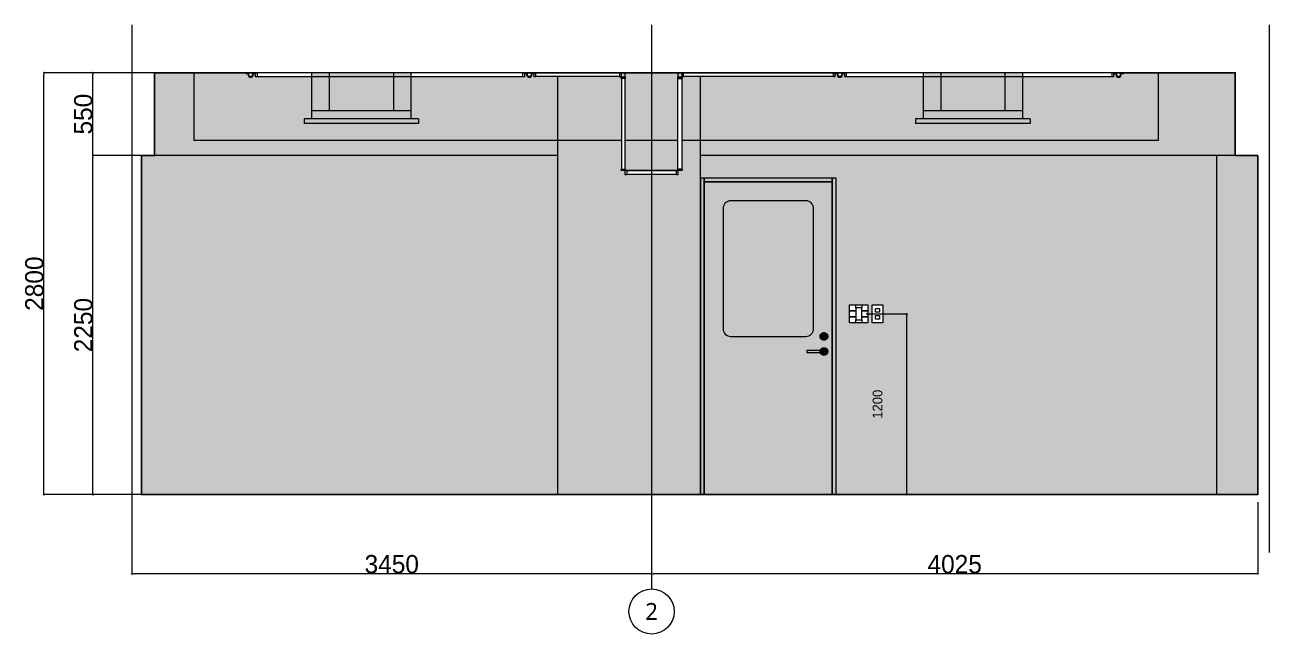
# Model space of a CAD drawing. Header units: millimetres. Extents: x -376000 to 292178, y -193032 to 188048.
# Drawn here: x -169929 to -161669, y -152233 to -148190 of the extents above; entities that cross this region are included whole.
import ezdxf

# ---------------------------------------------------------------- set-up
doc = ezdxf.new("R2010")
doc.units = ezdxf.units.MM
doc.header["$PDMODE"] = 1
doc.header["$PDSIZE"] = -2
doc.linetypes.add('ラインタイプ-6', pattern=[5.291531, 3.175, -1.058062, 0.352704, -0.705764])
for name, color, linetype, lineweight, true_color in [('02_0.25', 1, 'Continuous', 25, 0xff0000), ('04_0.10', 7, 'Continuous', 9, 0x0099ff), ('06一点鎖線', 7, 'ラインタイプ-6', 9, 0x9999ff)]:
    doc.layers.add(name, color=color, linetype=linetype, lineweight=lineweight, true_color=true_color)
for name, color, linetype, lineweight in [('07_文字・記号', 7, 'Continuous', 9), ('_平面図（新設） (2D)', 7, 'Continuous', 5), ('寸法', 7, 'Continuous', 5)]:
    doc.layers.add(name, color=color, linetype=linetype, lineweight=lineweight)
doc.styles.add('Hiragino Kaku Gothic Pro W3', font='', dxfattribs={"bigfont": 'Hiragino Kaku Gothic Pro W3'})
doc.styles.add('Hiragino Sans W3', font='', dxfattribs={"bigfont": 'Hiragino Sans W3'})
doc.styles.add('Yu Gothic UI Semilight', font='Yu Gothic UI Semilight.ttf')
doc.styles.get('Hiragino Kaku Gothic Pro W3').set_extended_font_data('Hiragino Kaku Gothic Pro W3')
doc.styles.get('Hiragino Sans W3').set_extended_font_data('Hiragino Sans W3')
doc.dimstyles.new('建具表寸法', dxfattribs={"dimtxt": 161.781684, "dimasz": 0.199988, "dimexe": 0, "dimexo": 0.3, "dimgap": 0.005, "dimtad": 1, "dimdsep": 46, "dimtxsty": 'Hiragino Sans W3', "dimblk": 'DOT', "dimblk1": 'DOT', "dimblk2": 'DOT', "dimcen": 0, "dimazin": 0, "dimtfac": 1, "dimtix": 1, "dimtmove": 0, "dimatfit": 0, "dimldrblk": 'VW_FILLEDARROW', "dimfxl": 1, "dimfrac": 2, "dimtolj": 1, "dimarcsym": 0})

# ---------------------------------------------------------------- blocks, each defined once
blk = doc.blocks.new('_Dot')
at = {"color": 0, "linetype": 'ByBlock', "lineweight": -2}
blk.add_line((-0.5, 0), (-1, 0), dxfattribs=at)
at = {"color": 0, "linetype": 'ByBlock', "const_width": 0.5}
blk.add_lwpolyline([(-0.25, 0, 1), (0.25, 0, 1)], format="xyb", close=True, dxfattribs=at)
blk = doc.blocks.new('*D988')
at = {"layer": 'Defpoints', "color": 0}
for p in [(-169478, -148507.2), (-168806.1, -148507.2), (-168806.1, -149057.2)]:
    blk.add_point(p, dxfattribs=at)
at = {"layer": '寸法', "color": 0, "lineweight": -2}
for p, q in [((-168806.4, -148507.2), (-169478, -148507.2)), ((-169478, -149045.2), (-169478, -148519.2)), ((-168806.4, -149057.2), (-169478, -149057.2))]:
    blk.add_line(p, q, dxfattribs=at)
at = {"layer": '寸法', "color": 0, "lineweight": -2, "xscale": 11.999267578125, "yscale": 11.999267578125, "zscale": 11.999267578125}
for p, rotation in [((-169478, -148507.2), 90), ((-169478, -149057.2), 270)]:
    blk.add_blockref('_Dot', p, dxfattribs=dict(at, rotation=rotation))
at = {"layer": '寸法', "color": 0, "insert": (-169541.3, -148782.2), "char_height": 121.34, "attachment_point": 5, "rotation": 90, "style": 'Hiragino Kaku Gothic Pro W3'}
blk.add_mtext('\\A1;550', dxfattribs=at)
blk = doc.blocks.new('VW_FILLEDARROW')
at = {"color": 0, "linetype": 'Continuous', "lineweight": 5, "transparency": 16777216, "flags": 128}
blk.add_lwpolyline([(-161.33, 43.23), (0, 0), (-161.33, -43.23)], close=True, dxfattribs=at)
blk = doc.blocks.new('*D989')
at = {"layer": 'Defpoints', "color": 0}
for p in [(-169478, -149057.2), (-168806.1, -149057.2), (-168806.1, -151307.2)]:
    blk.add_point(p, dxfattribs=at)
at = {"layer": '寸法', "color": 0, "lineweight": -2}
for p, q in [((-168806.4, -149057.2), (-169478, -149057.2)), ((-169478, -151295.2), (-169478, -149069.2)), ((-168806.4, -151307.2), (-169478, -151307.2))]:
    blk.add_line(p, q, dxfattribs=at)
at = {"layer": '寸法', "color": 0, "lineweight": -2, "xscale": 11.999267578125, "yscale": 11.999267578125, "zscale": 11.999267578125}
for p, rotation in [((-169478, -149057.2), 90), ((-169478, -151307.2), 270)]:
    blk.add_blockref('_Dot', p, dxfattribs=dict(at, rotation=rotation))
at = {"layer": '寸法', "color": 0, "insert": (-169540.9, -150182.2), "char_height": 121.34, "attachment_point": 5, "rotation": 90, "style": 'Hiragino Kaku Gothic Pro W3'}
blk.add_mtext('\\A1;2250', dxfattribs=at)
blk = doc.blocks.new('*D990')
at = {"layer": 'Defpoints', "color": 0}
for p in [(-169802.7, -148507.2), (-169068.6, -148507.2), (-168806.1, -151307.2)]:
    blk.add_point(p, dxfattribs=at)
at = {"layer": '寸法', "color": 0, "lineweight": -2}
for p, q in [((-169068.9, -148507.2), (-169802.7, -148507.2)), ((-169802.7, -151295.2), (-169802.7, -148519.2)), ((-168806.4, -151307.2), (-169802.7, -151307.2))]:
    blk.add_line(p, q, dxfattribs=at)
at = {"layer": '寸法', "color": 0, "lineweight": -2, "xscale": 11.999267578125, "yscale": 11.999267578125, "zscale": 11.999267578125}
for p, rotation in [((-169802.7, -148507.2), 90), ((-169802.7, -151307.2), 270)]:
    blk.add_blockref('_Dot', p, dxfattribs=dict(at, rotation=rotation))
at = {"layer": '寸法', "color": 0, "insert": (-169866.1, -149907.2), "char_height": 121.34, "attachment_point": 5, "rotation": 90, "style": 'Hiragino Kaku Gothic Pro W3'}
blk.add_mtext('\\A1;2800', dxfattribs=at)
blk = doc.blocks.new('*D999')
at = {"layer": 'Defpoints', "color": 0}
for p in [(-165768.6, -151357.2), (-161743.6, -151357.2), (-165768.6, -151832.5)]:
    blk.add_point(p, dxfattribs=at)
at = {"layer": '寸法', "color": 0, "lineweight": -2}
for p, q in [((-165768.6, -151357.5), (-165768.6, -151832.5)), ((-161743.6, -151357.5), (-161743.6, -151832.5)), ((-161755.6, -151832.5), (-165756.6, -151832.5))]:
    blk.add_line(p, q, dxfattribs=at)
at = {"layer": '寸法', "color": 0, "lineweight": -2, "xscale": 11.999267578125, "yscale": 11.999267578125, "zscale": 11.999267578125, "rotation": 180}
blk.add_blockref('_Dot', (-165768.6, -151832.5), dxfattribs=at)
at = {"layer": '寸法', "color": 0, "lineweight": -2, "xscale": 11.999267578125, "yscale": 11.999267578125, "zscale": 11.999267578125}
blk.add_blockref('_Dot', (-161743.6, -151832.5), dxfattribs=at)
at = {"layer": '寸法', "color": 0, "insert": (-163756.1, -151769.2), "char_height": 121.34, "attachment_point": 5, "style": 'Hiragino Kaku Gothic Pro W3'}
blk.add_mtext('\\A1;4025', dxfattribs=at)
blk = doc.blocks.new('グループ-576')
at = {"layer": '04_0.10', "linetype": 'Continuous', "lineweight": 0, "true_color": 0xf8f8ef}
blk.add_hatch(color=7, dxfattribs=at).paths.add_polyline_path([(-432.4, 975), (417.6, 975), (417.6, -1100), (-432.4, -1100)])
at = {"layer": '04_0.10', "linetype": 'Continuous', "lineweight": 0, "true_color": 0xd9e6cf}
h = blk.add_hatch(color=254, dxfattribs=at)
edge = h.paths.add_edge_path()
edge.add_arc((242.6, 0), 50, 270, 360, ccw=False)
edge.add_line((242.6, -50), (-257.4, -50))
edge.add_arc((-257.4, 0), 50, 180, 270, ccw=False)
edge.add_line((-307.4, 0), (-307.4, 800))
edge.add_arc((-257.4, 800), 50, 90, 180, ccw=False)
edge.add_line((-257.4, 850), (242.6, 850))
edge.add_arc((242.6, 800), 50, 0, 90, ccw=False)
edge.add_line((292.6, 800), (292.6, 0))
at = {"layer": '04_0.10', "linetype": 'Continuous', "lineweight": 0}
for points in [[(-389.4, -28.4), (-388, -27.6), (-386.5, -26.9), (-384.9, -26.3), (-383.3, -25.8), (-381.8, -25.5), (-380.1, -25.2), (-378.5, -25.1), (-376.8, -25), (-375.1, -25.1), (-373.5, -25.2), (-371.8, -25.5), (-370.2, -25.8), (-368.7, -26.3), (-367.1, -26.9), (-365.6, -27.6), (-364.1, -28.4), (-362.7, -29.2), (-361.4, -30.2), (-360.1, -31.2), (-358.9, -32.3), (-357.8, -33.5), (-356.7, -34.8), (-355.8, -36.1), (-354.9, -37.5), (-354.1, -39), (-353.4, -40.5), (-352.8, -42), (-352.3, -43.5), (-352, -45.1), (-351.7, -46.7), (-351.6, -48.3), (-351.5, -50), (-351.6, -51.7), (-351.7, -53.3), (-352, -54.9), (-352.3, -56.5), (-352.8, -58), (-353.4, -59.5), (-354.1, -61), (-354.9, -62.5), (-355.8, -63.9), (-356.7, -65.2), (-357.8, -66.5), (-358.9, -67.7), (-360.1, -68.8), (-361.4, -69.8), (-362.7, -70.8), (-364.1, -71.7), (-365.6, -72.4), (-367.1, -73.1), (-368.7, -73.7), (-370.2, -74.2), (-371.8, -74.5), (-373.5, -74.8), (-375.1, -74.9), (-376.8, -75), (-378.5, -74.9), (-380.1, -74.8), (-381.8, -74.5), (-383.3, -74.2), (-384.9, -73.7), (-386.5, -73.1), (-388, -72.4), (-389.4, -71.7), (-390.9, -70.8), (-392.2, -69.8), (-393.5, -68.8), (-394.7, -67.7), (-395.8, -66.5), (-396.9, -65.2), (-397.8, -63.9), (-398.7, -62.5), (-399.5, -61), (-400.2, -59.5), (-400.8, -58), (-401.2, -56.5), (-401.6, -54.9), (-401.9, -53.3), (-402, -51.7), (-402.1, -50), (-402, -48.3), (-401.9, -46.7), (-401.6, -45.1), (-401.2, -43.5), (-400.8, -42), (-400.2, -40.5), (-399.5, -39), (-398.7, -37.5), (-397.8, -36.1), (-396.9, -34.8), (-395.8, -33.5), (-394.7, -32.3), (-393.5, -31.2), (-392.2, -30.2), (-390.9, -29.2)], [(-389.4, -128.3), (-388, -127.6), (-386.5, -126.9), (-384.9, -126.3), (-383.3, -125.8), (-381.8, -125.5), (-380.1, -125.2), (-378.5, -125.1), (-376.8, -125), (-375.1, -125.1), (-373.5, -125.2), (-371.8, -125.5), (-370.2, -125.8), (-368.7, -126.3), (-367.1, -126.9), (-365.6, -127.6), (-364.1, -128.3), (-362.7, -129.2), (-361.4, -130.2), (-360.1, -131.2), (-358.9, -132.3), (-357.8, -133.5), (-356.7, -134.8), (-355.8, -136.1), (-354.9, -137.5), (-354.1, -139), (-353.4, -140.5), (-352.8, -142), (-352.3, -143.5), (-352, -145.1), (-351.7, -146.7), (-351.6, -148.3), (-351.5, -150), (-351.6, -151.7), (-351.7, -153.3), (-352, -154.9), (-352.3, -156.5), (-352.8, -158), (-353.4, -159.5), (-354.1, -161), (-354.9, -162.5), (-355.8, -163.9), (-356.7, -165.2), (-357.8, -166.5), (-358.9, -167.7), (-360.1, -168.8), (-361.4, -169.8), (-362.7, -170.8), (-364.1, -171.7), (-365.6, -172.4), (-367.1, -173.1), (-368.7, -173.7), (-370.2, -174.2), (-371.8, -174.5), (-373.5, -174.8), (-375.1, -174.9), (-376.8, -175), (-378.5, -174.9), (-380.1, -174.8), (-381.8, -174.5), (-383.3, -174.2), (-384.9, -173.7), (-386.5, -173.1), (-388, -172.4), (-389.4, -171.7), (-390.9, -170.8), (-392.2, -169.8), (-393.5, -168.8), (-394.7, -167.7), (-395.8, -166.5), (-396.9, -165.2), (-397.8, -163.9), (-398.7, -162.5), (-399.5, -161), (-400.2, -159.5), (-400.8, -158), (-401.2, -156.5), (-401.6, -154.9), (-401.9, -153.3), (-402, -151.7), (-402.1, -150), (-402, -148.3), (-401.9, -146.7), (-401.6, -145.1), (-401.2, -143.5), (-400.8, -142), (-400.2, -140.5), (-399.5, -139), (-398.7, -137.5), (-397.8, -136.1), (-396.9, -134.8), (-395.8, -133.5), (-394.7, -132.3), (-393.5, -131.2), (-392.2, -130.2), (-390.9, -129.2)]]:
    blk.add_hatch(color=254, dxfattribs=at).paths.add_polyline_path(points)
h = blk.add_hatch(color=254, dxfattribs=at)
edge = h.paths.add_edge_path()
edge.add_arc((-384.1, -150), 7, 89.32195, 270.67805, ccw=False)
edge.add_line((-384, -143), (-264.1, -143))
edge.add_line((-264.1, -143), (-264.1, -157))
edge.add_line((-264.1, -157), (-384, -157))
at = {"layer": '04_0.10', "color": 7, "linetype": 'Continuous', "lineweight": 5, "flags": 128}
blk.add_lwpolyline([(-432.4, 975), (417.6, 975), (417.6, -1100), (-432.4, -1100)], close=True, dxfattribs=at)
at = {"layer": '04_0.10', "color": 251, "flags": 128}
for points in [[(-432.4, 975), (417.6, 975), (417.6, -1100), (-432.4, -1100)], [(-379.3, -37.5), (-374.3, -37.5), (-374.3, -62.5), (-379.3, -62.5)]]:
    blk.add_lwpolyline(points, close=True, dxfattribs=at)
for points in [[(292.6, 0, -0.414214), (242.6, -50), (-257.4, -50, -0.414214), (-307.4, 0), (-307.4, 800, -0.414214), (-257.4, 850), (242.6, 850, -0.414214), (292.6, 800)], [(-384, -157, -1.011905), (-384, -143), (-264.1, -143), (-264.1, -157)]]:
    blk.add_lwpolyline(points, format="xyb", close=True, dxfattribs=at)
at = {"layer": '04_0.10', "color": 251}
for points in [[(-389.4, -28.4), (-383.6, -25), (-370, -25), (-358.3, -31.7), (-351.5, -43.3), (-351.5, -56.7), (-358.3, -68.3), (-370, -75), (-383.6, -75), (-395.3, -68.3), (-402.1, -56.7), (-402.1, -43.3), (-395.3, -31.7), (-389.4, -28.4)], [(-389.4, -128.3), (-383.6, -125), (-370, -125), (-358.3, -131.7), (-351.5, -143.3), (-351.5, -156.7), (-358.3, -168.3), (-370, -175), (-383.6, -175), (-395.3, -168.3), (-402.1, -156.7), (-402.1, -143.3), (-395.3, -131.7), (-389.4, -128.3)]]:
    blk.add_open_spline(points, degree=2, dxfattribs=at)
blk = doc.blocks.new('グループ-577')
at = {"layer": '04_0.10', "color": 251}
blk.add_blockref('グループ-576', (0, 0), dxfattribs=at)
blk = doc.blocks.new('WD_900×2150_Wood')
at = {"layer": '04_0.10', "linetype": 'Continuous', "lineweight": 0, "true_color": 0xf8f8ef, "transparency": 33554687}
for points in [[(-457.4, 1000), (-432.4, 1000), (-432.4, -1100), (-457.4, -1100)], [(-432.4, 1000), (417.6, 1000), (417.6, 975), (-432.4, 975)], [(417.6, 1000), (442.6, 1000), (442.6, -1100), (417.6, -1100)]]:
    blk.add_hatch(color=7, dxfattribs=at).paths.add_polyline_path(points)
at = {"layer": '04_0.10', "color": 7, "linetype": 'Continuous', "lineweight": 5, "transparency": 33554687, "flags": 128}
for points in [[(-457.4, 1000), (-432.4, 1000), (-432.4, -1100), (-457.4, -1100)], [(-432.4, 1000), (417.6, 1000), (417.6, 975), (-432.4, 975)], [(417.6, 1000), (442.6, 1000), (442.6, -1100), (417.6, -1100)]]:
    blk.add_lwpolyline(points, close=True, dxfattribs=at)
at = {"layer": '04_0.10', "color": 7}
blk.add_blockref('グループ-577', (0, 0), dxfattribs=at)
blk = doc.blocks.new('グループ-677')
at = {"color": 255}
for points in [[(-166588.4, -148529.4), (-166589.3, -148528.6), (-166590.2, -148527.7), (-166590.9, -148526.7), (-166591.6, -148525.6), (-166592.1, -148524.5), (-166592.5, -148523.4), (-166592.8, -148522.2), (-166593, -148521), (-166593.1, -148519.8), (-166593, -148518.5), (-166592.8, -148517.3), (-166592.6, -148516.1), (-166592.1, -148515), (-166591.6, -148513.9), (-166591, -148512.8), (-166590.3, -148511.8), (-166589.5, -148510.9), (-166588.6, -148510.1), (-166587.6, -148509.3), (-166586.5, -148508.7), (-166585.4, -148508.2), (-166584.3, -148507.7), (-166583.1, -148507.4), (-166581.9, -148507.2), (-166580.7, -148507.2), (-166579.4, -148507.2), (-166578.2, -148507.4), (-166577, -148507.7), (-166575.9, -148508.1), (-166574.7, -148508.6), (-166573.7, -148509.2), (-166572.7, -148510), (-166571.8, -148510.8), (-166571, -148511.7), (-166570.2, -148512.7), (-166569.6, -148513.7), (-166569.1, -148514.8), (-166568.6, -148516), (-166568.3, -148517.2), (-166568.1, -148518.4), (-166568.1, -148519.6), (-166568.1, -148520.8), (-166568.3, -148522), (-166568.6, -148523.2), (-166569, -148524.4), (-166569.5, -148525.5), (-166570.1, -148526.5), (-166570.9, -148527.5), (-166571.7, -148528.5), (-166572.6, -148529.3), (-166573.6, -148530), (-166574.6, -148530.7), (-166575.7, -148531.2), (-166576.9, -148531.6), (-166578, -148531.9), (-166579.3, -148532.1), (-166580.5, -148532.2), (-166581.7, -148532.1), (-166582.9, -148531.9), (-166584.1, -148531.7), (-166585.3, -148531.3), (-166586.4, -148530.7), (-166587.4, -148530.1)], [(-165981.1, -148507.2), (-165971.1, -148507.2), (-165971.1, -148534.7), (-165981.1, -148534.7)], [(-165566.1, -148507.2), (-165556.1, -148507.2), (-165556.1, -148534.7), (-165566.1, -148534.7)], [(-162676.4, -148529.4), (-162677.3, -148528.6), (-162678.2, -148527.7), (-162678.9, -148526.7), (-162679.6, -148525.6), (-162680.1, -148524.5), (-162680.5, -148523.4), (-162680.8, -148522.2), (-162681, -148521), (-162681.1, -148519.8), (-162681, -148518.5), (-162680.8, -148517.3), (-162680.6, -148516.1), (-162680.1, -148515), (-162679.6, -148513.9), (-162679, -148512.8), (-162678.3, -148511.8), (-162677.5, -148510.9), (-162676.6, -148510.1), (-162675.6, -148509.3), (-162674.5, -148508.7), (-162673.4, -148508.2), (-162672.3, -148507.7), (-162671.1, -148507.4), (-162669.9, -148507.2), (-162668.7, -148507.2), (-162667.4, -148507.2), (-162666.2, -148507.4), (-162665, -148507.7), (-162663.9, -148508.1), (-162662.7, -148508.6), (-162661.7, -148509.2), (-162660.7, -148510), (-162659.8, -148510.8), (-162659, -148511.7), (-162658.2, -148512.7), (-162657.6, -148513.7), (-162657.1, -148514.8), (-162656.6, -148516), (-162656.3, -148517.2), (-162656.1, -148518.4), (-162656.1, -148519.6), (-162656.1, -148520.8), (-162656.3, -148522), (-162656.6, -148523.2), (-162657, -148524.4), (-162657.5, -148525.5), (-162658.1, -148526.5), (-162658.9, -148527.5), (-162659.7, -148528.5), (-162660.6, -148529.3), (-162661.6, -148530), (-162662.6, -148530.7), (-162663.7, -148531.2), (-162664.9, -148531.6), (-162666, -148531.9), (-162667.3, -148532.1), (-162668.5, -148532.2), (-162669.7, -148532.1), (-162670.9, -148531.9), (-162672.1, -148531.7), (-162673.3, -148531.3), (-162674.4, -148530.7), (-162675.4, -148530.1)]]:
    blk.add_wipeout(points, dxfattribs=at).dxf.layer = '04_0.10'
at = {"layer": '04_0.10', "color": 251, "flags": 128}
for points in [[(-165981.1, -148507.2), (-165971.1, -148507.2), (-165971.1, -148534.7), (-165981.1, -148534.7)], [(-165566.1, -148507.2), (-165556.1, -148507.2), (-165556.1, -148534.7), (-165566.1, -148534.7)]]:
    blk.add_lwpolyline(points, close=True, dxfattribs=at)
at = {"layer": '04_0.10', "color": 251}
for centre in [(-166580.6, -148519.7), (-162668.6, -148519.7)]:
    blk.add_circle(centre, 12.5, dxfattribs=at)
at = {"color": 255}
for points in [[(-166563.1, -148512.2), (-166548.1, -148512.2), (-166548.1, -148507.2), (-166568.1, -148507.2), (-166568.1, -148519.7), (-166568.3, -148522.1), (-166569, -148524.5), (-166570.2, -148526.6), (-166571.7, -148528.5), (-166573.6, -148530.1), (-166575.8, -148531.2), (-166578.1, -148531.9), (-166583, -148531.9), (-166585.4, -148531.2), (-166587.5, -148530.1), (-166589.4, -148528.5), (-166591, -148526.6), (-166592.1, -148524.5), (-166592.8, -148522.1), (-166593.1, -148519.7), (-166593.1, -148507.2), (-166613.1, -148507.2), (-166613.1, -148512.2), (-166598.1, -148512.2), (-166598.1, -148519.7), (-166597.7, -148523.1), (-166596.7, -148526.4), (-166595.1, -148529.4), (-166592.9, -148532), (-166590.3, -148534.2), (-166587.3, -148535.8), (-166584, -148536.8), (-166577.2, -148536.8), (-166573.9, -148535.8), (-166570.8, -148534.2), (-166568.2, -148532), (-166566, -148529.4), (-166564.4, -148526.4), (-166563.4, -148523.1), (-166563.1, -148519.7)], [(-162651.1, -148512.2), (-162636.1, -148512.2), (-162636.1, -148507.2), (-162656.1, -148507.2), (-162656.1, -148519.7), (-162656.3, -148522.1), (-162657, -148524.5), (-162658.2, -148526.6), (-162659.7, -148528.5), (-162661.6, -148530.1), (-162663.8, -148531.2), (-162666.1, -148531.9), (-162671, -148531.9), (-162673.4, -148531.2), (-162675.5, -148530.1), (-162677.4, -148528.5), (-162679, -148526.6), (-162680.1, -148524.5), (-162680.8, -148522.1), (-162681.1, -148519.7), (-162681.1, -148507.2), (-162701.1, -148507.2), (-162701.1, -148512.2), (-162686.1, -148512.2), (-162686.1, -148519.7), (-162685.7, -148523.1), (-162684.7, -148526.4), (-162683.1, -148529.4), (-162680.9, -148532), (-162678.3, -148534.2), (-162675.3, -148535.8), (-162672, -148536.8), (-162665.2, -148536.8), (-162661.9, -148535.8), (-162658.8, -148534.2), (-162656.2, -148532), (-162654, -148529.4), (-162652.4, -148526.4), (-162651.4, -148523.1), (-162651.1, -148519.7)], [(-165593.6, -149147.2), (-165593.6, -148544.7), (-165568.6, -148544.7), (-165568.6, -149147.2)]]:
    blk.add_wipeout(points, dxfattribs=at).dxf.layer = '04_0.10'
at = {"layer": '04_0.10', "color": 251, "flags": 128}
for points in [[(-166563.1, -148512.2), (-166548.1, -148512.2), (-166548.1, -148507.2), (-166568.1, -148507.2), (-166568.1, -148519.7, -1), (-166593.1, -148519.7), (-166593.1, -148507.2), (-166613.1, -148507.2), (-166613.1, -148512.2), (-166598.1, -148512.2), (-166598.1, -148519.7, 1), (-166563.1, -148519.7)], [(-162651.1, -148512.2), (-162636.1, -148512.2), (-162636.1, -148507.2), (-162656.1, -148507.2), (-162656.1, -148519.7, -1), (-162681.1, -148519.7), (-162681.1, -148507.2), (-162701.1, -148507.2), (-162701.1, -148512.2), (-162686.1, -148512.2), (-162686.1, -148519.7, 1), (-162651.1, -148519.7)]]:
    blk.add_lwpolyline(points, format="xyb", close=True, dxfattribs=at)
blk.add_lwpolyline([(-165593.6, -149147.2), (-165593.6, -148544.7), (-165568.6, -148544.7), (-165568.6, -149147.2)], close=True, dxfattribs=at)
at = {"color": 255}
for points in [[(-168388.1, -148532.2), (-166623.1, -148532.2), (-166623.1, -148507.2), (-168388.1, -148507.2)], [(-166548.1, -148507.2), (-166538.1, -148507.2), (-166538.1, -148534.7), (-166548.1, -148534.7)], [(-164476.1, -148532.2), (-162711.1, -148532.2), (-162711.1, -148507.2), (-164476.1, -148507.2)], [(-165593.6, -148534.7), (-165566.1, -148534.7), (-165566.1, -148544.7), (-165593.6, -148544.7)], [(-165933.6, -149157.2), (-165603.6, -149157.2), (-165603.6, -149182.2), (-165933.6, -149182.2)]]:
    blk.add_wipeout(points, dxfattribs=at).dxf.layer = '04_0.10'
at = {"layer": '04_0.10', "color": 251, "flags": 128}
for points in [[(-168388.1, -148532.2), (-166623.1, -148532.2), (-166623.1, -148507.2), (-168388.1, -148507.2)], [(-166548.1, -148507.2), (-166538.1, -148507.2), (-166538.1, -148534.7), (-166548.1, -148534.7)], [(-164476.1, -148532.2), (-162711.1, -148532.2), (-162711.1, -148507.2), (-164476.1, -148507.2)], [(-165593.6, -148534.7), (-165566.1, -148534.7), (-165566.1, -148544.7), (-165593.6, -148544.7)], [(-165933.6, -149157.2), (-165603.6, -149157.2), (-165603.6, -149182.2), (-165933.6, -149182.2)]]:
    blk.add_lwpolyline(points, close=True, dxfattribs=at)
at = {"color": 255}
for points in [[(-168438.4, -148529.4), (-168439.3, -148528.6), (-168440.2, -148527.7), (-168440.9, -148526.7), (-168441.6, -148525.6), (-168442.1, -148524.5), (-168442.5, -148523.4), (-168442.8, -148522.2), (-168443, -148521), (-168443.1, -148519.8), (-168443, -148518.5), (-168442.8, -148517.3), (-168442.6, -148516.1), (-168442.1, -148515), (-168441.6, -148513.9), (-168441, -148512.8), (-168440.3, -148511.8), (-168439.5, -148510.9), (-168438.6, -148510.1), (-168437.6, -148509.3), (-168436.5, -148508.7), (-168435.4, -148508.2), (-168434.3, -148507.7), (-168433.1, -148507.4), (-168431.9, -148507.2), (-168430.7, -148507.2), (-168429.4, -148507.2), (-168428.2, -148507.4), (-168427, -148507.7), (-168425.9, -148508.1), (-168424.7, -148508.6), (-168423.7, -148509.2), (-168422.7, -148510), (-168421.8, -148510.8), (-168421, -148511.7), (-168420.2, -148512.7), (-168419.6, -148513.7), (-168419.1, -148514.8), (-168418.6, -148516), (-168418.3, -148517.2), (-168418.1, -148518.4), (-168418.1, -148519.6), (-168418.1, -148520.8), (-168418.3, -148522), (-168418.6, -148523.2), (-168419, -148524.4), (-168419.5, -148525.5), (-168420.1, -148526.5), (-168420.9, -148527.5), (-168421.7, -148528.5), (-168422.6, -148529.3), (-168423.6, -148530), (-168424.6, -148530.7), (-168425.7, -148531.2), (-168426.9, -148531.6), (-168428, -148531.9), (-168429.3, -148532.1), (-168430.5, -148532.2), (-168431.7, -148532.1), (-168432.9, -148531.9), (-168434.1, -148531.7), (-168435.3, -148531.3), (-168436.4, -148530.7), (-168437.4, -148530.1)], [(-166623.1, -148507.2), (-166613.1, -148507.2), (-166613.1, -148534.7), (-166623.1, -148534.7)], [(-164526.4, -148529.4), (-164527.3, -148528.6), (-164528.2, -148527.7), (-164528.9, -148526.7), (-164529.6, -148525.6), (-164530.1, -148524.5), (-164530.5, -148523.4), (-164530.8, -148522.2), (-164531, -148521), (-164531.1, -148519.8), (-164531, -148518.5), (-164530.8, -148517.3), (-164530.6, -148516.1), (-164530.1, -148515), (-164529.6, -148513.9), (-164529, -148512.8), (-164528.3, -148511.8), (-164527.5, -148510.9), (-164526.6, -148510.1), (-164525.6, -148509.3), (-164524.5, -148508.7), (-164523.4, -148508.2), (-164522.3, -148507.7), (-164521.1, -148507.4), (-164519.9, -148507.2), (-164518.7, -148507.2), (-164517.4, -148507.2), (-164516.2, -148507.4), (-164515, -148507.7), (-164513.9, -148508.1), (-164512.7, -148508.6), (-164511.7, -148509.2), (-164510.7, -148510), (-164509.8, -148510.8), (-164509, -148511.7), (-164508.2, -148512.7), (-164507.6, -148513.7), (-164507.1, -148514.8), (-164506.6, -148516), (-164506.3, -148517.2), (-164506.1, -148518.4), (-164506.1, -148519.6), (-164506.1, -148520.8), (-164506.3, -148522), (-164506.6, -148523.2), (-164507, -148524.4), (-164507.5, -148525.5), (-164508.1, -148526.5), (-164508.9, -148527.5), (-164509.7, -148528.5), (-164510.6, -148529.3), (-164511.6, -148530), (-164512.6, -148530.7), (-164513.7, -148531.2), (-164514.9, -148531.6), (-164516, -148531.9), (-164517.3, -148532.1), (-164518.5, -148532.2), (-164519.7, -148532.1), (-164520.9, -148531.9), (-164522.1, -148531.7), (-164523.3, -148531.3), (-164524.4, -148530.7), (-164525.4, -148530.1)], [(-162711.1, -148507.2), (-162701.1, -148507.2), (-162701.1, -148534.7), (-162711.1, -148534.7)], [(-165943.6, -149157.2), (-165933.6, -149157.2), (-165933.6, -149184.7), (-165943.6, -149184.7)], [(-165603.6, -149157.2), (-165593.6, -149157.2), (-165593.6, -149184.7), (-165603.6, -149184.7)]]:
    blk.add_wipeout(points, dxfattribs=at).dxf.layer = '04_0.10'
at = {"layer": '04_0.10', "color": 251, "flags": 128}
for points in [[(-166623.1, -148507.2), (-166613.1, -148507.2), (-166613.1, -148534.7), (-166623.1, -148534.7)], [(-162711.1, -148507.2), (-162701.1, -148507.2), (-162701.1, -148534.7), (-162711.1, -148534.7)], [(-165943.6, -149157.2), (-165933.6, -149157.2), (-165933.6, -149184.7), (-165943.6, -149184.7)], [(-165603.6, -149157.2), (-165593.6, -149157.2), (-165593.6, -149184.7), (-165603.6, -149184.7)]]:
    blk.add_lwpolyline(points, close=True, dxfattribs=at)
at = {"layer": '04_0.10', "color": 251}
for centre in [(-168430.6, -148519.7), (-164518.6, -148519.7)]:
    blk.add_circle(centre, 12.5, dxfattribs=at)
at = {"color": 255}
for points in [[(-168413.1, -148512.2), (-168398.1, -148512.2), (-168398.1, -148507.2), (-168418.1, -148507.2), (-168418.1, -148519.7), (-168418.3, -148522.1), (-168419, -148524.5), (-168420.2, -148526.6), (-168421.7, -148528.5), (-168423.6, -148530.1), (-168425.8, -148531.2), (-168428.1, -148531.9), (-168433, -148531.9), (-168435.4, -148531.2), (-168437.5, -148530.1), (-168439.4, -148528.5), (-168441, -148526.6), (-168442.1, -148524.5), (-168442.8, -148522.1), (-168443.1, -148519.7), (-168443.1, -148507.2), (-168463.1, -148507.2), (-168463.1, -148512.2), (-168448.1, -148512.2), (-168448.1, -148519.7), (-168447.7, -148523.1), (-168446.7, -148526.4), (-168445.1, -148529.4), (-168442.9, -148532), (-168440.3, -148534.2), (-168437.3, -148535.8), (-168434, -148536.8), (-168427.2, -148536.8), (-168423.9, -148535.8), (-168420.8, -148534.2), (-168418.2, -148532), (-168416, -148529.4), (-168414.4, -148526.4), (-168413.4, -148523.1), (-168413.1, -148519.7)], [(-164501.1, -148512.2), (-164486.1, -148512.2), (-164486.1, -148507.2), (-164506.1, -148507.2), (-164506.1, -148519.7), (-164506.3, -148522.1), (-164507, -148524.5), (-164508.2, -148526.6), (-164509.7, -148528.5), (-164511.6, -148530.1), (-164513.8, -148531.2), (-164516.1, -148531.9), (-164521, -148531.9), (-164523.4, -148531.2), (-164525.5, -148530.1), (-164527.4, -148528.5), (-164529, -148526.6), (-164530.1, -148524.5), (-164530.8, -148522.1), (-164531.1, -148519.7), (-164531.1, -148507.2), (-164551.1, -148507.2), (-164551.1, -148512.2), (-164536.1, -148512.2), (-164536.1, -148519.7), (-164535.7, -148523.1), (-164534.7, -148526.4), (-164533.1, -148529.4), (-164530.9, -148532), (-164528.3, -148534.2), (-164525.3, -148535.8), (-164522, -148536.8), (-164515.2, -148536.8), (-164511.9, -148535.8), (-164508.8, -148534.2), (-164506.2, -148532), (-164504, -148529.4), (-164502.4, -148526.4), (-164501.4, -148523.1), (-164501.1, -148519.7)], [(-165943.6, -149147.2), (-165943.6, -148544.7), (-165968.6, -148544.7), (-165968.6, -149147.2)], [(-165593.6, -149147.2), (-165566.1, -149147.2), (-165566.1, -149157.2), (-165593.6, -149157.2)]]:
    blk.add_wipeout(points, dxfattribs=at).dxf.layer = '04_0.10'
at = {"layer": '04_0.10', "color": 251, "flags": 128}
for points in [[(-168413.1, -148512.2), (-168398.1, -148512.2), (-168398.1, -148507.2), (-168418.1, -148507.2), (-168418.1, -148519.7, -1), (-168443.1, -148519.7), (-168443.1, -148507.2), (-168463.1, -148507.2), (-168463.1, -148512.2), (-168448.1, -148512.2), (-168448.1, -148519.7, 1), (-168413.1, -148519.7)], [(-164501.1, -148512.2), (-164486.1, -148512.2), (-164486.1, -148507.2), (-164506.1, -148507.2), (-164506.1, -148519.7, -1), (-164531.1, -148519.7), (-164531.1, -148507.2), (-164551.1, -148507.2), (-164551.1, -148512.2), (-164536.1, -148512.2), (-164536.1, -148519.7, 1), (-164501.1, -148519.7)]]:
    blk.add_lwpolyline(points, format="xyb", close=True, dxfattribs=at)
for points in [[(-165943.6, -149147.2), (-165943.6, -148544.7), (-165968.6, -148544.7), (-165968.6, -149147.2)], [(-165593.6, -149147.2), (-165566.1, -149147.2), (-165566.1, -149157.2), (-165593.6, -149157.2)]]:
    blk.add_lwpolyline(points, close=True, dxfattribs=at)
at = {"color": 255}
for points in [[(-168398.1, -148507.2), (-168388.1, -148507.2), (-168388.1, -148534.7), (-168398.1, -148534.7)], [(-165556.1, -148507.2), (-164561.1, -148507.2), (-164561.1, -148532.2), (-165556.1, -148532.2)], [(-164486.1, -148507.2), (-164476.1, -148507.2), (-164476.1, -148534.7), (-164486.1, -148534.7)], [(-165971.1, -148534.7), (-165943.6, -148534.7), (-165943.6, -148544.7), (-165971.1, -148544.7)], [(-165971.1, -149147.2), (-165943.6, -149147.2), (-165943.6, -149157.2), (-165971.1, -149157.2)]]:
    blk.add_wipeout(points, dxfattribs=at).dxf.layer = '04_0.10'
at = {"layer": '04_0.10', "color": 251, "flags": 128}
for points in [[(-168398.1, -148507.2), (-168388.1, -148507.2), (-168388.1, -148534.7), (-168398.1, -148534.7)], [(-165556.1, -148507.2), (-164561.1, -148507.2), (-164561.1, -148532.2), (-165556.1, -148532.2)], [(-164486.1, -148507.2), (-164476.1, -148507.2), (-164476.1, -148534.7), (-164486.1, -148534.7)], [(-165971.1, -148534.7), (-165943.6, -148534.7), (-165943.6, -148544.7), (-165971.1, -148544.7)], [(-165971.1, -149147.2), (-165943.6, -149147.2), (-165943.6, -149157.2), (-165971.1, -149157.2)]]:
    blk.add_lwpolyline(points, close=True, dxfattribs=at)
at = {"color": 255}
for points in [[(-166538.1, -148507.2), (-165981.1, -148507.2), (-165981.1, -148532.2), (-166538.1, -148532.2)], [(-164561.1, -148507.2), (-164551.1, -148507.2), (-164551.1, -148534.7), (-164561.1, -148534.7)]]:
    blk.add_wipeout(points, dxfattribs=at).dxf.layer = '04_0.10'
at = {"layer": '04_0.10', "color": 251, "flags": 128}
for points in [[(-166538.1, -148507.2), (-165981.1, -148507.2), (-165981.1, -148532.2), (-166538.1, -148532.2)], [(-164561.1, -148507.2), (-164551.1, -148507.2), (-164551.1, -148534.7), (-164561.1, -148534.7)]]:
    blk.add_lwpolyline(points, close=True, dxfattribs=at)
blk = doc.blocks.new('グループ-678')
at = {"layer": '02_0.25', "linetype": 'Continuous', "lineweight": 0, "true_color": 0xf8f8ef}
blk.add_hatch(color=7, dxfattribs=at).paths.add_polyline_path([(-163306.1, -148507.2), (-163966.1, -148507.2), (-163966.1, -148814.2), (-164016.1, -148814.2), (-164016.1, -148844.2), (-163256.1, -148844.2), (-163256.1, -148814.2), (-163306.1, -148814.2)])
at = {"layer": '04_0.10', "color": 7, "linetype": 'Continuous'}
for p, q in [((-163306.1, -148507.2), (-163966.1, -148507.2)), ((-163966.1, -148507.2), (-163966.1, -148814.2)), ((-163306.1, -148507.2), (-163966.1, -148507.2)), ((-163966.1, -148507.2), (-163966.1, -148814.2)), ((-163849.1, -148507.2), (-163849.1, -148760.2)), ((-163423.1, -148507.2), (-163423.1, -148760.2)), ((-163306.1, -148507.2), (-163306.1, -148814.2)), ((-163306.1, -148507.2), (-163306.1, -148814.2)), ((-163306.1, -148760.2), (-163966.1, -148760.2)), ((-163256.1, -148814.2), (-164016.1, -148814.2)), ((-164016.1, -148814.2), (-164016.1, -148844.2)), ((-164016.1, -148814.2), (-164016.1, -148844.2)), ((-163966.1, -148814.2), (-164016.1, -148814.2)), ((-163256.1, -148844.2), (-164016.1, -148844.2)), ((-163256.1, -148844.2), (-164016.1, -148844.2)), ((-163256.1, -148814.2), (-163306.1, -148814.2)), ((-163256.1, -148814.2), (-163256.1, -148844.2)), ((-163256.1, -148814.2), (-163256.1, -148844.2))]:
    blk.add_line(p, q, dxfattribs=at)
blk = doc.blocks.new('グループ-679')
at = {"layer": '02_0.25', "linetype": 'Continuous', "lineweight": 0, "true_color": 0xf8f8ef}
blk.add_hatch(color=7, dxfattribs=at).paths.add_polyline_path([(-167366.1, -148507.2), (-168026.1, -148507.2), (-168026.1, -148814.2), (-168076.1, -148814.2), (-168076.1, -148844.2), (-167316.1, -148844.2), (-167316.1, -148814.2), (-167366.1, -148814.2)])
at = {"layer": '04_0.10', "color": 7, "linetype": 'Continuous'}
for p, q in [((-167366.1, -148507.2), (-168026.1, -148507.2)), ((-168026.1, -148507.2), (-168026.1, -148814.2)), ((-167366.1, -148507.2), (-168026.1, -148507.2)), ((-168026.1, -148507.2), (-168026.1, -148814.2)), ((-167909.1, -148507.2), (-167909.1, -148760.2)), ((-167483.1, -148507.2), (-167483.1, -148760.2)), ((-167366.1, -148507.2), (-167366.1, -148814.2)), ((-167366.1, -148507.2), (-167366.1, -148814.2)), ((-167366.1, -148760.2), (-168026.1, -148760.2)), ((-167316.1, -148814.2), (-168076.1, -148814.2)), ((-168076.1, -148814.2), (-168076.1, -148844.2)), ((-168076.1, -148814.2), (-168076.1, -148844.2)), ((-168026.1, -148814.2), (-168076.1, -148814.2)), ((-167316.1, -148844.2), (-168076.1, -148844.2)), ((-167316.1, -148844.2), (-168076.1, -148844.2)), ((-167316.1, -148814.2), (-167366.1, -148814.2)), ((-167316.1, -148814.2), (-167316.1, -148844.2)), ((-167316.1, -148814.2), (-167316.1, -148844.2))]:
    blk.add_line(p, q, dxfattribs=at)
blk = doc.blocks.new('グループ-680')
at = {"color": 255}
blk.add_wipeout([(-164303.6, -150047.2), (-164233.6, -150047.2), (-164233.6, -150167.2), (-164303.6, -150167.2)], dxfattribs=at).dxf.layer = '04_0.10'
at = {"layer": '04_0.10', "color": 251, "flags": 128}
blk.add_lwpolyline([(-164303.6, -150047.2), (-164233.6, -150047.2), (-164233.6, -150167.2), (-164303.6, -150167.2)], close=True, dxfattribs=at)
at = {"color": 255}
blk.add_wipeout([(-164282.6, -150072.6), (-164254.6, -150072.6), (-164254.6, -150095.6), (-164282.6, -150095.6)], dxfattribs=at).dxf.layer = '04_0.10'
at = {"layer": '04_0.10', "color": 251, "flags": 128}
blk.add_lwpolyline([(-164282.6, -150072.6), (-164254.6, -150072.6), (-164254.6, -150095.6), (-164282.6, -150095.6)], close=True, dxfattribs=at)
at = {"color": 255}
blk.add_wipeout([(-164282.6, -150118.7), (-164254.6, -150118.7), (-164254.6, -150141.8), (-164282.6, -150141.8)], dxfattribs=at).dxf.layer = '04_0.10'
at = {"layer": '04_0.10', "color": 251, "flags": 128}
blk.add_lwpolyline([(-164282.6, -150118.7), (-164254.6, -150118.7), (-164254.6, -150141.8), (-164282.6, -150141.8)], close=True, dxfattribs=at)
blk = doc.blocks.new('グループ-681')
at = {"color": 255}
blk.add_wipeout([(-164453.6, -150047.2), (-164333.6, -150047.2), (-164333.6, -150167.2), (-164453.6, -150167.2)], dxfattribs=at).dxf.layer = '04_0.10'
at = {"layer": '04_0.10', "color": 251, "flags": 128}
blk.add_lwpolyline([(-164453.6, -150047.2), (-164333.6, -150047.2), (-164333.6, -150167.2), (-164453.6, -150167.2)], close=True, dxfattribs=at)
at = {"color": 255}
blk.add_wipeout([(-164373.6, -150127.2), (-164333.6, -150127.2), (-164333.6, -150167.2), (-164373.6, -150167.2)], dxfattribs=at).dxf.layer = '04_0.10'
at = {"layer": '04_0.10', "color": 251, "flags": 128}
blk.add_lwpolyline([(-164373.6, -150127.2), (-164333.6, -150127.2), (-164333.6, -150167.2), (-164373.6, -150167.2)], close=True, dxfattribs=at)
at = {"color": 255}
blk.add_wipeout([(-164373.6, -150047.2), (-164333.6, -150047.2), (-164333.6, -150087.2), (-164373.6, -150087.2)], dxfattribs=at).dxf.layer = '04_0.10'
at = {"layer": '04_0.10', "color": 251, "flags": 128}
blk.add_lwpolyline([(-164373.6, -150047.2), (-164333.6, -150047.2), (-164333.6, -150087.2), (-164373.6, -150087.2)], close=True, dxfattribs=at)
at = {"color": 255}
blk.add_wipeout([(-164373.6, -150087.2), (-164333.6, -150087.2), (-164333.6, -150127.2), (-164373.6, -150127.2)], dxfattribs=at).dxf.layer = '04_0.10'
at = {"layer": '04_0.10', "color": 251, "flags": 128}
blk.add_lwpolyline([(-164373.6, -150087.2), (-164333.6, -150087.2), (-164333.6, -150127.2), (-164373.6, -150127.2)], close=True, dxfattribs=at)
at = {"color": 255}
blk.add_wipeout([(-164453.6, -150127.2), (-164413.6, -150127.2), (-164413.6, -150167.2), (-164453.6, -150167.2)], dxfattribs=at).dxf.layer = '04_0.10'
at = {"layer": '04_0.10', "color": 251, "flags": 128}
blk.add_lwpolyline([(-164453.6, -150127.2), (-164413.6, -150127.2), (-164413.6, -150167.2), (-164453.6, -150167.2)], close=True, dxfattribs=at)
at = {"color": 255}
blk.add_wipeout([(-164453.6, -150047.2), (-164413.6, -150047.2), (-164413.6, -150087.2), (-164453.6, -150087.2)], dxfattribs=at).dxf.layer = '04_0.10'
at = {"layer": '04_0.10', "color": 251, "flags": 128}
blk.add_lwpolyline([(-164453.6, -150047.2), (-164413.6, -150047.2), (-164413.6, -150087.2), (-164453.6, -150087.2)], close=True, dxfattribs=at)
at = {"color": 255}
blk.add_wipeout([(-164453.6, -150087.2), (-164413.6, -150087.2), (-164413.6, -150127.2), (-164453.6, -150127.2)], dxfattribs=at).dxf.layer = '04_0.10'
at = {"layer": '04_0.10', "color": 251, "flags": 128}
blk.add_lwpolyline([(-164453.6, -150087.2), (-164413.6, -150087.2), (-164413.6, -150127.2), (-164453.6, -150127.2)], close=True, dxfattribs=at)
at = {"color": 255}
for points in [[(-164413.6, -150047.2), (-164373.6, -150047.2), (-164373.6, -150067.2), (-164413.6, -150067.2)], [(-164413.6, -150147.2), (-164373.6, -150147.2), (-164373.6, -150167.2), (-164413.6, -150167.2)]]:
    blk.add_wipeout(points, dxfattribs=at).dxf.layer = '04_0.10'
at = {"layer": '04_0.10', "color": 251, "flags": 128}
for points in [[(-164413.6, -150047.2), (-164373.6, -150047.2), (-164373.6, -150067.2), (-164413.6, -150067.2)], [(-164413.6, -150147.2), (-164373.6, -150147.2), (-164373.6, -150167.2), (-164413.6, -150167.2)]]:
    blk.add_lwpolyline(points, close=True, dxfattribs=at)
blk = doc.blocks.new('グループ-682')
at = {"layer": '04_0.10', "color": 7}
blk.add_blockref('グループ-680', (0, 0), dxfattribs=at)
at = {"layer": '04_0.10', "color": 251}
blk.add_blockref('グループ-681', (0, 0), dxfattribs=at)
blk = doc.blocks.new('*D1076')
at = {"layer": 'Defpoints', "color": 0}
for p in [(-164343.6, -150107.2), (-164074.9, -150107.2), (-164343.6, -151307.2)]:
    blk.add_point(p, dxfattribs=at)
at = {"layer": '寸法', "color": 0, "lineweight": -2}
for p, q in [((-164343.3, -150107.2), (-164074.9, -150107.2)), ((-164074.9, -151295.2), (-164074.9, -150119.2)), ((-164343.3, -151307.2), (-164074.9, -151307.2))]:
    blk.add_line(p, q, dxfattribs=at)
at = {"layer": '寸法', "color": 0, "lineweight": -2, "xscale": 11.999267578125, "yscale": 11.999267578125, "zscale": 11.999267578125}
for p, rotation in [((-164074.9, -150107.2), 90), ((-164074.9, -151307.2), 270)]:
    blk.add_blockref('_Dot', p, dxfattribs=dict(at, rotation=rotation))
at = {"layer": '寸法', "color": 0, "insert": (-164268.3, -150707.2), "char_height": 64.71, "attachment_point": 5, "rotation": 90, "style": 'Hiragino Kaku Gothic Pro W3'}
blk.add_mtext('\\A1;1200', dxfattribs=at)
blk = doc.blocks.new('*D1094')
at = {"layer": 'Defpoints', "color": 0}
for p in [(-169218.6, -151357.2), (-165768.6, -151357.2), (-169218.6, -151832.5)]:
    blk.add_point(p, dxfattribs=at)
at = {"layer": '寸法', "color": 0, "lineweight": -2}
for p, q in [((-169218.6, -151357.5), (-169218.6, -151832.5)), ((-165768.6, -151357.5), (-165768.6, -151832.5)), ((-165780.6, -151832.5), (-169206.6, -151832.5))]:
    blk.add_line(p, q, dxfattribs=at)
at = {"layer": '寸法', "color": 0, "lineweight": -2, "xscale": 11.999267578125, "yscale": 11.999267578125, "zscale": 11.999267578125, "rotation": 180}
blk.add_blockref('_Dot', (-169218.6, -151832.5), dxfattribs=at)
at = {"layer": '寸法', "color": 0, "lineweight": -2, "xscale": 11.999267578125, "yscale": 11.999267578125, "zscale": 11.999267578125}
blk.add_blockref('_Dot', (-165768.6, -151832.5), dxfattribs=at)
at = {"layer": '寸法', "color": 0, "insert": (-167493.6, -151769.2), "char_height": 121.34, "attachment_point": 5, "style": 'Hiragino Kaku Gothic Pro W3'}
blk.add_mtext('\\A1;3450', dxfattribs=at)
blk = doc.blocks.new('平面図（新設） (2D)')
at = {"layer": '02_0.25', "linetype": 'Continuous', "lineweight": 0}
blk.add_hatch(color=255, dxfattribs=at).paths.add_polyline_path([(-169156.067, -149057.171), (-169068.567, -149057.171), (-169068.567, -148507.171), (-161893.567, -148507.171), (-161893.567, -149057.171), (-161743.567, -149057.171), (-161743.567, -151307.171), (-169156.067, -151307.171)])
at = {"layer": '04_0.10', "linetype": 'Continuous', "lineweight": 0, "true_color": 0xbbbbbb, "transparency": 33554636}
for points in [[(-169068.567, -148507.171), (-166393.567, -148507.171), (-166393.567, -149057.171), (-169068.567, -149057.171)], [(-165593.567, -149157.171), (-165943.567, -149157.171), (-165943.567, -148507.171), (-166393.567, -148507.171), (-166393.567, -151307.171), (-165443.567, -151307.171), (-165443.567, -148507.171), (-165593.567, -148507.171)], [(-165443.567, -148507.171), (-161893.567, -148507.171), (-161893.567, -149057.171), (-165443.567, -149057.171)]]:
    blk.add_hatch(color=9, dxfattribs=at).paths.add_polyline_path(points)
at = {"layer": '04_0.10', "linetype": 'Continuous', "lineweight": 0, "true_color": 0xbbbbbb}
blk.add_hatch(color=9, dxfattribs=at).paths.add_polyline_path([(-168806.067, -148507.171), (-162406.067, -148507.171), (-162406.067, -148957.171), (-168806.067, -148957.171)])
at = {"layer": '02_0.25', "color": 251, "flags": 128}
blk.add_lwpolyline([(-169156.067, -149057.171), (-169068.567, -149057.171), (-169068.567, -148507.171), (-161893.567, -148507.171), (-161893.567, -149057.171), (-161743.567, -149057.171), (-161743.567, -151307.171), (-169156.067, -151307.171)], close=True, dxfattribs=at)
at = {"layer": '04_0.10', "color": 251}
blk.add_line((-162018.567, -149057.171), (-162018.567, -151307.171), dxfattribs=at)
at = {"layer": '04_0.10', "color": 251, "flags": 128}
for points in [[(-169068.567, -148507.171), (-166393.567, -148507.171), (-166393.567, -149057.171), (-169068.567, -149057.171)], [(-168806.067, -148507.171), (-162406.067, -148507.171), (-162406.067, -148957.171), (-168806.067, -148957.171)], [(-165593.567, -149157.171), (-165943.567, -149157.171), (-165943.567, -148507.171), (-166393.567, -148507.171), (-166393.567, -151307.171), (-165443.567, -151307.171), (-165443.567, -148507.171), (-165593.567, -148507.171)], [(-165443.567, -148507.171), (-161893.567, -148507.171), (-161893.567, -149057.171), (-165443.567, -149057.171)]]:
    blk.add_lwpolyline(points, close=True, dxfattribs=at)
at = {"layer": '06一点鎖線'}
for p, q in [((-169218.567, -148190.095), (-169218.567, -151690.095)), ((-161668.567, -148190.095), (-161668.567, -151690.095))]:
    blk.add_line(p, q, dxfattribs=at)
at = {"layer": '07_文字・記号', "color": 7, "linetype": 'Continuous'}
blk.add_line((-165768.567, -151832.55), (-165768.567, -151932.55), dxfattribs=at)
blk.add_circle((-165768.567, -152082.55), 150, dxfattribs=at)
at = {"layer": '04_0.10', "xscale": -1}
blk.add_blockref('WD_900×2150_Wood', (-165001.016, -150207.171), dxfattribs=at)
blk.add_blockref('WD_900×2150_Wood', (-165001.016, -150207.171), dxfattribs=at)
at = {"layer": '07_文字・記号', "color": 7, "insert": (-165768.567, -152082.55), "char_height": 113.068, "attachment_point": 5, "line_spacing_factor": 1.005558, "style": 'Yu Gothic UI Semilight'}
blk.add_mtext('2', dxfattribs=at)
at = {"layer": '寸法'}
for base, p1, p2, override, picture, middle in [((-169802.667, -148507.171), (-168806.067, -151307.171), (-169068.567, -148507.171), {"dimtxt": 121.336263, "dimasz": 11.999268, "dimgap": 0.75, "dimpost": '<>', "dimtxsty": 'Hiragino Kaku Gothic Pro W3', "dimtmove": 2}, '*D990', (-169866.144, -149907.171)), ((-169478.03, -148507.171), (-168806.067, -149057.171), (-168806.067, -148507.171), {"dimtxt": 121.336263, "dimasz": 11.999268, "dimgap": 0.75, "dimpost": '<>', "dimtxsty": 'Hiragino Kaku Gothic Pro W3', "dimtmove": 2}, '*D988', (-169541.27, -148782.171)), ((-169478.03, -149057.171), (-168806.067, -151307.171), (-168806.067, -149057.171), {"dimtxt": 121.336263, "dimasz": 11.999268, "dimgap": 0.3, "dimpost": '<>', "dimtxsty": 'Hiragino Kaku Gothic Pro W3', "dimtmove": 2}, '*D989', (-169540.899, -150182.171))]:
    dim = blk.add_linear_dim(base=base, p1=p1, p2=p2, angle=270, dimstyle='建具表寸法', override=override, dxfattribs=at)
    dim.commit()
    dim.dimension.update_dxf_attribs({"geometry": picture, "text_midpoint": middle})
for base, p1, p2, picture, middle in [((-169218.567, -151832.55), (-165768.567, -151357.171), (-169218.567, -151357.171), '*D1094', (-167493.567, -151769.152)), ((-165768.567, -151832.55), (-161743.567, -151357.171), (-165768.567, -151357.171), '*D999', (-163756.067, -151769.231))]:
    dim = blk.add_linear_dim(base=base, p1=p1, p2=p2, dimstyle='建具表寸法', override={"dimtxt": 121.336263, "dimasz": 11.999268, "dimgap": 0.75, "dimpost": '<>', "dimtxsty": 'Hiragino Kaku Gothic Pro W3', "dimtmove": 2}, dxfattribs=at)
    dim.commit()
    dim.dimension.update_dxf_attribs({"geometry": picture, "text_midpoint": middle})
at = {"layer": '02_0.25', "color": 7}
for name in ['グループ-677', 'グループ-682']:
    blk.add_blockref(name, (0, 0), dxfattribs=at)
at = {"layer": '06一点鎖線'}
blk.add_line((-165768.567, -148190.095), (-165768.567, -151690.095), dxfattribs=at)
at = {"layer": '02_0.25', "color": 7}
for name in ['グループ-679', 'グループ-678']:
    blk.add_blockref(name, (0, 0), dxfattribs=at)
at = {"layer": '寸法'}
dim = blk.add_linear_dim(base=(-164074.867, -150107.171), p1=(-164343.567, -151307.171), p2=(-164343.567, -150107.171), angle=270, dimstyle='建具表寸法', override={"dimtxt": 64.712674, "dimasz": 11.999268, "dimgap": 160.01426, "dimpost": '<>', "dimtxsty": 'Hiragino Kaku Gothic Pro W3', "dimtmove": 2}, dxfattribs=at)
dim.commit()
dim.dimension.update_dxf_attribs({"geometry": '*D1076', "text_midpoint": (-164268.251, -150707.171)})

msp = doc.modelspace()

# ---------------------------------------------------------------- block references
at = {"layer": '_平面図（新設） (2D)'}
msp.add_blockref('平面図（新設） (2D)', (0, 0), dxfattribs=at)

doc.saveas('drawing.dxf')
